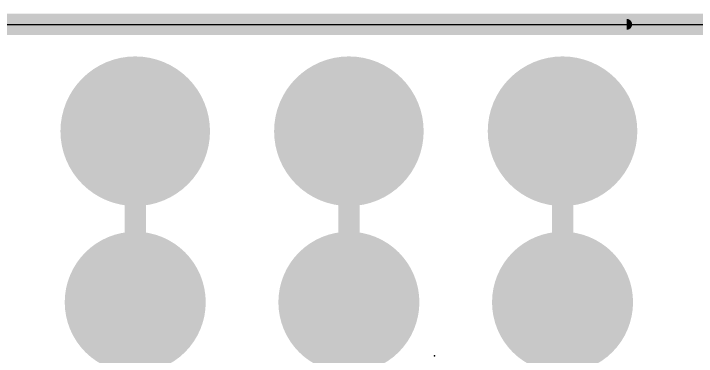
# Model space of a CAD drawing. Extents: x -11.9 to 58.8, y -5.3 to 30.8.
# Drawn here: x 20.14 to 28.26, y 18.92 to 22.99 of the extents above; entities that cross this region are included whole.
import ezdxf

# ---------------------------------------------------------------- set-up
doc = ezdxf.new("R2010")
doc.units = 0
for name, color, linetype in [('1', 12, 'CONTINUOUS'), ('16', 132, 'CONTINUOUS'), ('17', 110, 'CONTINUOUS'), ('20', 53, 'CONTINUOUS'), ('23', 53, 'CONTINUOUS'), ('47', 253, 'CONTINUOUS')]:
    doc.layers.add(name, color=color, linetype=linetype)

# ---------------------------------------------------------------- blocks, each defined once
blk = doc.blocks.new('ROUNDP')
at = {"const_width": 0.5}
blk.add_lwpolyline([(0, -0.25, 1), (0, 0.25, 1), (0, -0.25)], format="xyb", dxfattribs=at)

msp = doc.modelspace()

# ---------------------------------------------------------------- linework, layer by layer
at = {"layer": '1', "const_width": 0.254}
msp.add_lwpolyline([(50.8, 22.86), (18.923, 22.86)], dxfattribs=at)
at = {"layer": '16', "const_width": 0.254}
for points in [[(0, 22.86), (50.8, 22.86)], [(21.59, 21.59), (21.59, 19.558)], [(24.13, 21.59), (24.13, 19.558)], [(26.67, 21.59), (26.67, 19.558)]]:
    msp.add_lwpolyline(points, dxfattribs=at)
at = {"layer": '16', "const_width": 0.127}
for points in [[(21.6535, 21.59, 1), (21.5265, 21.59)], [(24.1935, 21.59, 1), (24.0665, 21.59)], [(26.7335, 21.59, 1), (26.6065, 21.59)], [(21.5265, 19.558, 1), (21.6535, 19.558)], [(24.0665, 19.558, 1), (24.1935, 19.558)], [(26.6065, 19.558, 1), (26.7335, 19.558)]]:
    msp.add_lwpolyline(points, format="xyb", dxfattribs=at)
at = {"layer": '20'}
msp.add_line((2.54, 22.86), (48.26, 22.86), dxfattribs=at)
at = {"layer": '23'}
msp.add_point((25.146, 18.923), dxfattribs=at)
at = {"layer": '47', "const_width": 0.13}
msp.add_lwpolyline([(27.432, 22.86), (-11.475, 22.86)], dxfattribs=at)
at = {"layer": '47', "const_width": 0.065}
msp.add_lwpolyline([(27.432, 22.8275, 1), (27.432, 22.8925)], format="xyb", dxfattribs=at)

# ---------------------------------------------------------------- block references
at = {"layer": '17', "xscale": 1.778, "yscale": 1.778}
for p in [(21.59, 21.59), (21.59, 21.59), (24.13, 21.59), (24.13, 21.59), (26.67, 21.59), (26.67, 21.59)]:
    msp.add_blockref('ROUNDP', p, dxfattribs=at)
at = {"layer": '17', "xscale": 1.6764, "yscale": 1.6764, "rotation": 90}
for p in [(21.59, 19.558), (21.59, 19.558), (24.13, 19.558), (24.13, 19.558), (26.67, 19.558), (26.67, 19.558)]:
    msp.add_blockref('ROUNDP', p, dxfattribs=at)

doc.saveas('drawing.dxf')
